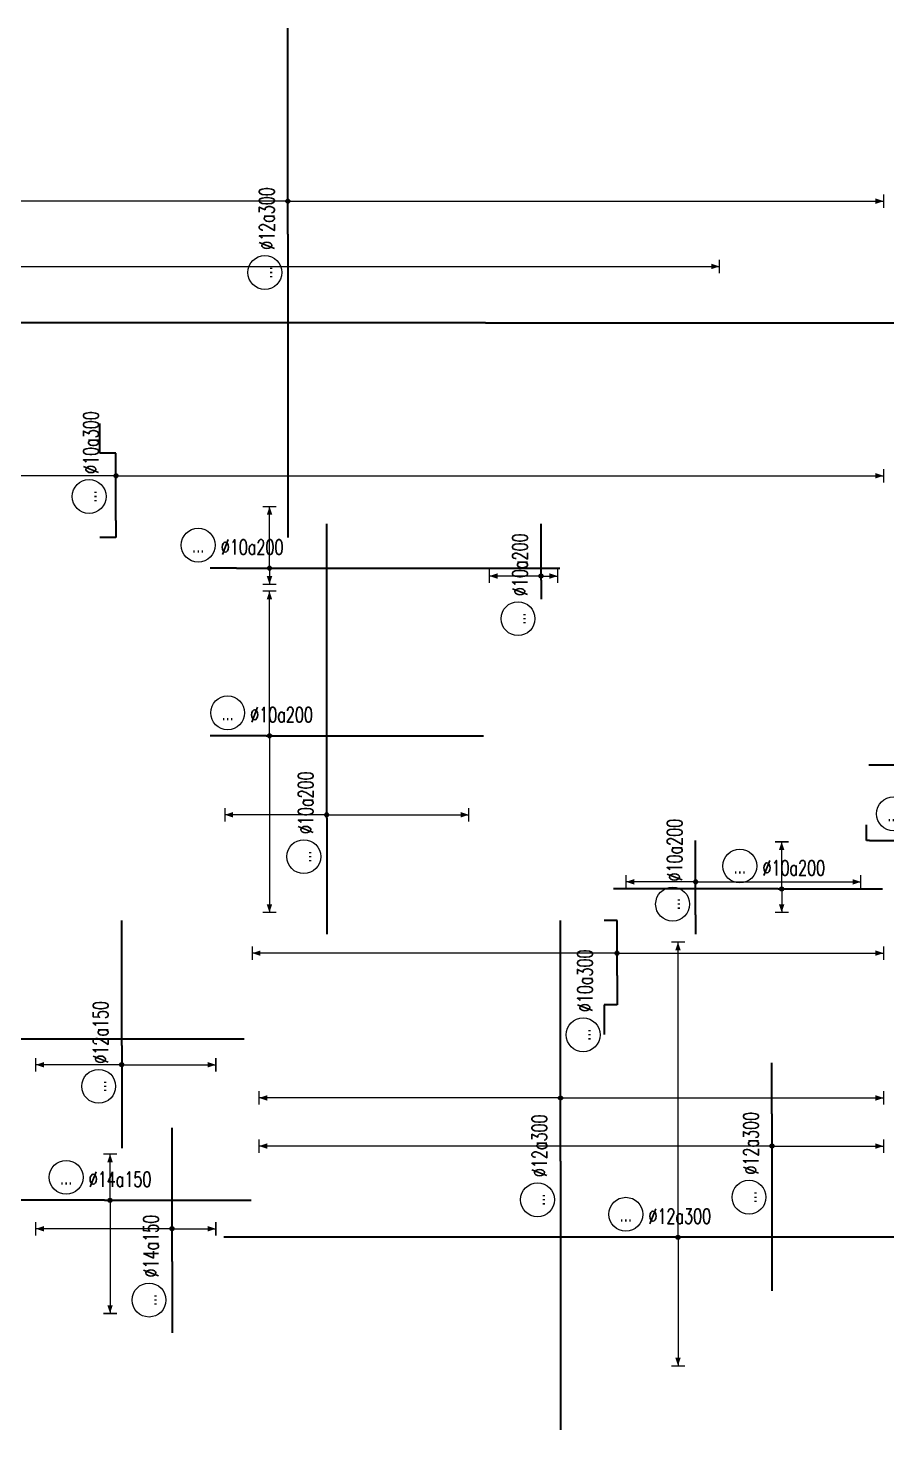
# Model space of a CAD drawing. Header units: millimetres. Extents: x 118516 to 587758, y -25561 to 50684.
# Drawn here: x 161505 to 180350, y 8320 to 39080 of the extents above; entities that cross this region are included whole.
import ezdxf
from ezdxf.enums import TextEntityAlignment as Align

# ---------------------------------------------------------------- set-up
doc = ezdxf.new("R2010")
doc.units = ezdxf.units.MM
doc.layers.get('0').update_dxf_attribs({"lineweight": 20})
for name, color, linetype, lineweight in [('NDC_S_DIM', 1, 'Continuous', 15), ('NDC_S_REBAR', 4, 'Continuous', 35), ('NDC_S_VN TEXT', 7, 'Continuous', 20)]:
    doc.layers.add(name, color=color, linetype=linetype, lineweight=lineweight)
doc.styles.add('ARIAL', font='arial.ttf', dxfattribs={"width": 0.7})
doc.styles.add('NDC_ROMANS', font='romans.shx', dxfattribs={"width": 0.7})

# ---------------------------------------------------------------- blocks, each defined once
blk = doc.blocks.new('*U56')
h = blk.add_hatch(color=6)
edge = h.paths.add_edge_path()
edge.add_arc((3.26, 0), 0.3, 0, 360)
at = {"layer": 'NDC_S_DIM', "color": 6}
for q in [(3.26, 53.36), (3.26, -38.97)]:
    blk.add_line((3.26, 0), q, dxfattribs=at)
for points in [[(2.26, 53.36, 0.2, 0.2, 0), (4.26, 53.36, 0, 0, 0)], [(2.26, -38.97, 0.2, 0.2, 0), (4.26, -38.97, 0, 0, 0)]]:
    blk.add_lwpolyline(points, format="xyseb", dxfattribs=at)
at = {"layer": 'NDC_S_DIM'}
blk.add_circle((-8.68, 4.97), 2.48, dxfattribs=at)
at = {"layer": 'NDC_S_DIM', "color": 6}
blk.add_circle((3.26, 0), 0.3, dxfattribs=at)
for points in [[(2.86, 52.16), (3.26, 53.36), (3.66, 52.16)], [(2.86, -37.77), (3.26, -38.97), (3.66, -37.77)]]:
    blk.add_solid(points, dxfattribs=at)
at = {"layer": 'NDC_S_REBAR'}
for p, q in [((-4.29, 1.87), (-8.62, 1.87)), ((-4.29, 0), (-4.29, 1.87)), ((0, 0), (-4.29, 0)), ((0, 0), (8.05, 0)), ((8.05, 0), (8.05, 1.87)), ((8.05, 1.87), (8.05, 1.87))]:
    blk.add_line(p, q, dxfattribs=at)
at = {"layer": 'NDC_S_VN TEXT', "style": 'ARIAL', "width": 0.7}
blk.add_attdef('KHT', text='', height=2.2, dxfattribs=at).set_placement((-8.68, 4.97), align=Align.MIDDLE_CENTER)
at = {"layer": 'NDC_S_VN TEXT', "color": 3, "style": 'NDC_ROMANS', "width": 0.7}
blk.add_attdef('DKT', (-5.38, 3.6), '', height=2.2, dxfattribs=at)
blk = doc.blocks.new('*U57')
h = blk.add_hatch(color=6)
edge = h.paths.add_edge_path()
edge.add_arc((6.52, 0), 0.3, 0, 360)
at = {"layer": 'NDC_S_DIM', "color": 6}
for q in [(6.52, 81.06), (6.52, -112.28)]:
    blk.add_line((6.52, 0), q, dxfattribs=at)
for points in [[(5.52, 81.06, 0.2, 0.2, 0), (7.52, 81.06, 0, 0, 0)], [(5.52, -112.28, 0.2, 0.2, 0), (7.52, -112.28, 0, 0, 0)]]:
    blk.add_lwpolyline(points, format="xyseb", dxfattribs=at)
at = {"layer": 'NDC_S_DIM'}
blk.add_circle((3.49, 3.93), 2.48, dxfattribs=at)
at = {"layer": 'NDC_S_DIM', "color": 6}
blk.add_circle((6.52, 0), 0.3, dxfattribs=at)
for points in [[(6.12, 79.86), (6.52, 81.06), (6.92, 79.86)], [(6.12, -111.08), (6.52, -112.28), (6.92, -111.08)]]:
    blk.add_solid(points, dxfattribs=at)
at = {"layer": 'NDC_S_REBAR'}
for p, q in [((-2.52, 0), (-2.52, 2.33)), ((-2.52, 2.33), (-2.52, 2.33)), ((9.81, 0), (9.81, 2.33)), ((9.81, 2.33), (14.15, 2.33)), ((0, 0), (-2.52, 0)), ((0, 0), (9.81, 0))]:
    blk.add_line(p, q, dxfattribs=at)
at = {"layer": 'NDC_S_VN TEXT', "style": 'ARIAL', "width": 0.7}
blk.add_attdef('KHT', text='', height=2.2, dxfattribs=at).set_placement((3.49, 3.93), align=Align.MIDDLE_CENTER)
at = {"layer": 'NDC_S_VN TEXT', "color": 3, "style": 'NDC_ROMANS', "width": 0.7}
blk.add_attdef('DKT', (6.79, 2.56), '', height=2.2, dxfattribs=at)
blk = doc.blocks.new('*U114')
h = blk.add_hatch(color=6)
edge = h.paths.add_edge_path()
edge.add_arc((-75.12, 0), 0.3, 0, 360)
at = {"layer": 'NDC_S_DIM', "color": 6}
for q in [(-75.12, 43.18), (-75.12, -18.82)]:
    blk.add_line((-75.12, 0), q, dxfattribs=at)
for points in [[(-76.12, 43.18, 0.2, 0.2, 0), (-74.12, 43.18, 0, 0, 0)], [(-76.12, -18.82, 0.2, 0.2, 0), (-74.12, -18.82, 0, 0, 0)]]:
    blk.add_lwpolyline(points, format="xyseb", dxfattribs=at)
at = {"layer": 'NDC_S_DIM'}
blk.add_circle((-82.75, 3.36), 2.48, dxfattribs=at)
at = {"layer": 'NDC_S_DIM', "color": 6}
blk.add_circle((-75.12, 0), 0.3, dxfattribs=at)
for points in [[(-75.52, 41.98), (-75.12, 43.18), (-74.72, 41.98)], [(-75.52, -17.62), (-75.12, -18.82), (-74.72, -17.62)]]:
    blk.add_solid(points, dxfattribs=at)
at = {"layer": 'NDC_S_REBAR'}
for p, q in [((0, 0), (-141.56, 0)), ((-141.56, 0), (-141.56, 0)), ((0, 0), (33.98, 0)), ((33.98, 0), (33.98, 0)), ((33.98, 0), (33.98, 0)), ((-141.56, 0), (-141.56, 0))]:
    blk.add_line(p, q, dxfattribs=at)
at = {"layer": 'NDC_S_VN TEXT', "style": 'ARIAL', "width": 0.7}
blk.add_attdef('KHT', text='', height=2.2, dxfattribs=at).set_placement((-82.75, 3.36), align=Align.MIDDLE_CENTER)
at = {"layer": 'NDC_S_VN TEXT', "color": 3, "style": 'NDC_ROMANS', "width": 0.7}
blk.add_attdef('DKT', (-79.45, 1.98), '', height=2.2, dxfattribs=at)
blk = doc.blocks.new('*U112')
h = blk.add_hatch(color=6)
edge = h.paths.add_edge_path()
edge.add_arc((-2.47, 0), 0.3, 0, 360)
at = {"layer": 'NDC_S_DIM', "color": 6}
for q in [(-2.47, 35.47), (-2.47, -24.86)]:
    blk.add_line((-2.47, 0), q, dxfattribs=at)
for points in [[(-3.47, 35.47, 0.2, 0.2, 0), (-1.47, 35.47, 0, 0, 0)], [(-3.47, -24.86, 0.2, 0.2, 0), (-1.47, -24.86, 0, 0, 0)]]:
    blk.add_lwpolyline(points, format="xyseb", dxfattribs=at)
at = {"layer": 'NDC_S_DIM'}
blk.add_circle((-5.62, 3.36), 2.48, dxfattribs=at)
at = {"layer": 'NDC_S_DIM', "color": 6}
blk.add_circle((-2.47, 0), 0.3, dxfattribs=at)
for points in [[(-2.87, 34.27), (-2.47, 35.47), (-2.07, 34.27)], [(-2.87, -23.66), (-2.47, -24.86), (-2.07, -23.66)]]:
    blk.add_solid(points, dxfattribs=at)
at = {"layer": 'NDC_S_REBAR'}
for p, q in [((0, 0), (-28.73, 0)), ((-28.73, 0), (-28.73, 0)), ((0, 0), (52.47, 0)), ((52.47, 0), (52.47, 0)), ((52.47, 0), (52.47, 0)), ((-28.73, 0), (-28.73, 0))]:
    blk.add_line(p, q, dxfattribs=at)
at = {"layer": 'NDC_S_VN TEXT', "style": 'ARIAL', "width": 0.7}
blk.add_attdef('KHT', text='', height=2.2, dxfattribs=at).set_placement((-5.62, 3.36), align=Align.MIDDLE_CENTER)
at = {"layer": 'NDC_S_VN TEXT', "color": 3, "style": 'NDC_ROMANS', "width": 0.7}
blk.add_attdef('DKT', (-2.32, 1.98), '', height=2.2, dxfattribs=at)
blk = doc.blocks.new('*U68')
h = blk.add_hatch(color=6)
edge = h.paths.add_edge_path()
edge.add_arc((9.27, 0), 0.3, 0, 360)
at = {"layer": 'NDC_S_DIM', "color": 6}
for q in [(9.27, 44.09), (9.27, -47.25)]:
    blk.add_line((9.27, 0), q, dxfattribs=at)
for points in [[(8.27, 44.09, 0.2, 0.2, 0), (10.27, 44.09, 0, 0, 0)], [(8.27, -47.25, 0.2, 0.2, 0), (10.27, -47.25, 0, 0, 0)]]:
    blk.add_lwpolyline(points, format="xyseb", dxfattribs=at)
at = {"layer": 'NDC_S_DIM'}
blk.add_circle((-5.62, 3.36), 2.48, dxfattribs=at)
at = {"layer": 'NDC_S_DIM', "color": 6}
blk.add_circle((9.27, 0), 0.3, dxfattribs=at)
for points in [[(8.87, 42.89), (9.27, 44.09), (9.67, 42.89)], [(8.87, -46.05), (9.27, -47.25), (9.67, -46.05)]]:
    blk.add_solid(points, dxfattribs=at)
at = {"layer": 'NDC_S_REBAR'}
for p, q in [((0, 0), (-39.3, 0)), ((-39.3, 0), (-39.3, 0)), ((0, 0), (35.24, 0)), ((35.24, 0), (35.24, 0)), ((35.24, 0), (35.24, 0)), ((-39.3, 0), (-39.3, 0))]:
    blk.add_line(p, q, dxfattribs=at)
at = {"layer": 'NDC_S_VN TEXT', "style": 'ARIAL', "width": 0.7}
blk.add_attdef('KHT', text='', height=2.2, dxfattribs=at).set_placement((-5.62, 3.36), align=Align.MIDDLE_CENTER)
at = {"layer": 'NDC_S_VN TEXT', "color": 3, "style": 'NDC_ROMANS', "width": 0.7}
blk.add_attdef('DKT', (-2.32, 1.98), '', height=2.2, dxfattribs=at)
blk = doc.blocks.new('*U110')
h = blk.add_hatch(color=6)
edge = h.paths.add_edge_path()
edge.add_arc((4.81, 0), 0.3, 0, 360)
at = {"layer": 'NDC_S_DIM', "color": 6}
for q in [(4.81, 106.21), (4.81, -87.13)]:
    blk.add_line((4.81, 0), q, dxfattribs=at)
for points in [[(3.81, 106.21, 0.2, 0.2, 0), (5.81, 106.21, 0, 0, 0)], [(3.81, -87.13, 0.2, 0.2, 0), (5.81, -87.13, 0, 0, 0)]]:
    blk.add_lwpolyline(points, format="xyseb", dxfattribs=at)
at = {"layer": 'NDC_S_DIM'}
blk.add_circle((-5.62, 3.36), 2.48, dxfattribs=at)
at = {"layer": 'NDC_S_DIM', "color": 6}
blk.add_circle((4.81, 0), 0.3, dxfattribs=at)
for points in [[(4.41, 105.01), (4.81, 106.21), (5.21, 105.01)], [(4.41, -85.93), (4.81, -87.13), (5.21, -85.93)]]:
    blk.add_solid(points, dxfattribs=at)
at = {"layer": 'NDC_S_REBAR'}
for p, q in [((0, 0), (-44.4, 0)), ((-44.4, 0), (-44.4, 0)), ((0, 0), (30.14, 0)), ((30.14, 0), (30.14, 0)), ((30.14, 0), (30.14, 0)), ((-44.4, 0), (-44.4, 0))]:
    blk.add_line(p, q, dxfattribs=at)
at = {"layer": 'NDC_S_VN TEXT', "style": 'ARIAL', "width": 0.7}
blk.add_attdef('KHT', text='', height=2.2, dxfattribs=at).set_placement((-5.62, 3.36), align=Align.MIDDLE_CENTER)
at = {"layer": 'NDC_S_VN TEXT', "color": 3, "style": 'NDC_ROMANS', "width": 0.7}
blk.add_attdef('DKT', (-2.32, 1.98), '', height=2.2, dxfattribs=at)
blk = doc.blocks.new('*U109')
h = blk.add_hatch(color=6)
edge = h.paths.add_edge_path()
edge.add_arc((0.5, 0), 0.3, 0, 360)
at = {"layer": 'NDC_S_DIM', "color": 6}
for q in [(0.5, 21.16), (0.5, -25.84)]:
    blk.add_line((0.5, 0), q, dxfattribs=at)
for points in [[(-0.5, 21.16, 0.2, 0.2, 0), (1.5, 21.16, 0, 0, 0)], [(-0.5, -25.84, 0.2, 0.2, 0), (1.5, -25.84, 0, 0, 0)]]:
    blk.add_lwpolyline(points, format="xyseb", dxfattribs=at)
at = {"layer": 'NDC_S_DIM'}
blk.add_circle((-5.62, 3.36), 2.48, dxfattribs=at)
at = {"layer": 'NDC_S_DIM', "color": 6}
blk.add_circle((0.5, 0), 0.3, dxfattribs=at)
for points in [[(0.1, 19.96), (0.5, 21.16), (0.9, 19.96)], [(0.1, -24.64), (0.5, -25.84), (0.9, -24.64)]]:
    blk.add_solid(points, dxfattribs=at)
at = {"layer": 'NDC_S_REBAR'}
for p, q in [((0, 0), (-8.18, 0)), ((-8.18, 0), (-8.18, 0)), ((0, 0), (31.82, 0)), ((31.82, 0), (31.82, 0)), ((31.82, 0), (31.82, 0)), ((-8.18, 0), (-8.18, 0))]:
    blk.add_line(p, q, dxfattribs=at)
at = {"layer": 'NDC_S_VN TEXT', "style": 'ARIAL', "width": 0.7}
blk.add_attdef('KHT', text='', height=2.2, dxfattribs=at).set_placement((-5.62, 3.36), align=Align.MIDDLE_CENTER)
at = {"layer": 'NDC_S_VN TEXT', "color": 3, "style": 'NDC_ROMANS', "width": 0.7}
blk.add_attdef('DKT', (-2.32, 1.98), '', height=2.2, dxfattribs=at)
blk = doc.blocks.new('*U104')
h = blk.add_hatch(color=6)
edge = h.paths.add_edge_path()
edge.add_arc((4.81, 0), 0.3, 0, 360)
at = {"layer": 'NDC_S_DIM', "color": 6}
for q in [(4.81, 9.02), (4.81, -2.36)]:
    blk.add_line((4.81, 0), q, dxfattribs=at)
for points in [[(3.81, 9.02, 0.2, 0.2, 0), (5.81, 9.02, 0, 0, 0)], [(3.81, -2.36, 0.2, 0.2, 0), (5.81, -2.36, 0, 0, 0)]]:
    blk.add_lwpolyline(points, format="xyseb", dxfattribs=at)
at = {"layer": 'NDC_S_DIM'}
blk.add_circle((-5.62, 3.36), 2.48, dxfattribs=at)
at = {"layer": 'NDC_S_DIM', "color": 6}
blk.add_circle((4.81, 0), 0.3, dxfattribs=at)
for points in [[(4.41, 7.82), (4.81, 9.02), (5.21, 7.82)], [(4.41, -1.16), (4.81, -2.36), (5.21, -1.16)]]:
    blk.add_solid(points, dxfattribs=at)
at = {"layer": 'NDC_S_REBAR'}
for p, q in [((0, 0), (-3.88, 0)), ((-3.88, 0), (-3.88, 0)), ((0, 0), (47.26, 0)), ((47.26, 0), (47.26, 0)), ((47.26, 0), (47.26, 0)), ((-3.88, 0), (-3.88, 0))]:
    blk.add_line(p, q, dxfattribs=at)
at = {"layer": 'NDC_S_VN TEXT', "style": 'ARIAL', "width": 0.7}
blk.add_attdef('KHT', text='', height=2.2, dxfattribs=at).set_placement((-5.62, 3.36), align=Align.MIDDLE_CENTER)
at = {"layer": 'NDC_S_VN TEXT', "color": 3, "style": 'NDC_ROMANS', "width": 0.7}
blk.add_attdef('DKT', (-2.32, 1.98), '', height=2.2, dxfattribs=at)
blk = doc.blocks.new('*U102')
h = blk.add_hatch(color=6)
edge = h.paths.add_edge_path()
edge.add_arc((0.5, 0), 0.3, 0, 360)
at = {"layer": 'NDC_S_DIM', "color": 6}
for q in [(0.5, 14.9), (0.5, -20.77)]:
    blk.add_line((0.5, 0), q, dxfattribs=at)
for points in [[(-0.5, 14.9, 0.2, 0.2, 0), (1.5, 14.9, 0, 0, 0)], [(-0.5, -20.77, 0.2, 0.2, 0), (1.5, -20.77, 0, 0, 0)]]:
    blk.add_lwpolyline(points, format="xyseb", dxfattribs=at)
at = {"layer": 'NDC_S_DIM'}
blk.add_circle((-5.62, 3.36), 2.48, dxfattribs=at)
at = {"layer": 'NDC_S_DIM', "color": 6}
blk.add_circle((0.5, 0), 0.3, dxfattribs=at)
for points in [[(0.1, 13.7), (0.5, 14.9), (0.9, 13.7)], [(0.1, -19.57), (0.5, -20.77), (0.9, -19.57)]]:
    blk.add_solid(points, dxfattribs=at)
at = {"layer": 'NDC_S_REBAR'}
for p, q in [((0, 0), (-16.95, 0)), ((-16.95, 0), (-16.95, 0)), ((0, 0), (43.05, 0)), ((43.05, 0), (43.05, 0)), ((43.05, 0), (43.05, 0)), ((-16.95, 0), (-16.95, 0))]:
    blk.add_line(p, q, dxfattribs=at)
at = {"layer": 'NDC_S_VN TEXT', "style": 'ARIAL', "width": 0.7}
blk.add_attdef('KHT', text='', height=2.2, dxfattribs=at).set_placement((-5.62, 3.36), align=Align.MIDDLE_CENTER)
at = {"layer": 'NDC_S_VN TEXT', "color": 3, "style": 'NDC_ROMANS', "width": 0.7}
blk.add_attdef('DKT', (-2.32, 1.98), '', height=2.2, dxfattribs=at)
blk = doc.blocks.new('*U101')
h = blk.add_hatch(color=6)
edge = h.paths.add_edge_path()
edge.add_arc((0.61, 0), 0.3, 0, 360)
at = {"layer": 'NDC_S_DIM', "color": 6}
for q in [(0.61, 7.56), (0.61, -2.44)]:
    blk.add_line((0.61, 0), q, dxfattribs=at)
for points in [[(-0.39, 7.56, 0.2, 0.2, 0), (1.61, 7.56, 0, 0, 0)], [(-0.39, -2.44, 0.2, 0.2, 0), (1.61, -2.44, 0, 0, 0)]]:
    blk.add_lwpolyline(points, format="xyseb", dxfattribs=at)
at = {"layer": 'NDC_S_DIM'}
blk.add_circle((-5.62, 3.36), 2.48, dxfattribs=at)
at = {"layer": 'NDC_S_DIM', "color": 6}
blk.add_circle((0.61, 0), 0.3, dxfattribs=at)
for points in [[(0.21, 6.36), (0.61, 7.56), (1.01, 6.36)], [(0.21, -1.24), (0.61, -2.44), (1.01, -1.24)]]:
    blk.add_solid(points, dxfattribs=at)
at = {"layer": 'NDC_S_REBAR'}
for p, q in [((0, 0), (-2.76, 0)), ((-2.76, 0), (-2.76, 0)), ((0, 0), (8.24, 0)), ((8.24, 0), (8.24, 0)), ((8.24, 0), (8.24, 0)), ((-2.76, 0), (-2.76, 0))]:
    blk.add_line(p, q, dxfattribs=at)
at = {"layer": 'NDC_S_VN TEXT', "style": 'ARIAL', "width": 0.7}
blk.add_attdef('KHT', text='', height=2.2, dxfattribs=at).set_placement((-5.62, 3.36), align=Align.MIDDLE_CENTER)
at = {"layer": 'NDC_S_VN TEXT', "color": 3, "style": 'NDC_ROMANS', "width": 0.7}
blk.add_attdef('DKT', (-2.32, 1.98), '', height=2.2, dxfattribs=at)
blk = doc.blocks.new('*U100')
h = blk.add_hatch(color=6)
edge = h.paths.add_edge_path()
edge.add_arc((4.81, 0), 0.3, 0, 360)
at = {"layer": 'NDC_S_DIM', "color": 6}
for q in [(4.81, 10.17), (4.81, -24.16)]:
    blk.add_line((4.81, 0), q, dxfattribs=at)
for points in [[(3.81, 10.17, 0.2, 0.2, 0), (5.81, 10.17, 0, 0, 0)], [(3.81, -24.16, 0.2, 0.2, 0), (5.81, -24.16, 0, 0, 0)]]:
    blk.add_lwpolyline(points, format="xyseb", dxfattribs=at)
at = {"layer": 'NDC_S_DIM'}
blk.add_circle((1.56, 3.36), 2.48, dxfattribs=at)
at = {"layer": 'NDC_S_DIM', "color": 6}
blk.add_circle((4.81, 0), 0.3, dxfattribs=at)
for points in [[(4.41, 8.97), (4.81, 10.17), (5.21, 8.97)], [(4.41, -22.96), (4.81, -24.16), (5.21, -22.96)]]:
    blk.add_solid(points, dxfattribs=at)
at = {"layer": 'NDC_S_REBAR'}
for p, q in [((0, 0), (-2.83, 0)), ((-2.83, 0), (-2.83, 0)), ((0, 0), (10.84, 0)), ((10.84, 0), (10.84, 0)), ((10.84, 0), (10.84, 0)), ((-2.83, 0), (-2.83, 0))]:
    blk.add_line(p, q, dxfattribs=at)
at = {"layer": 'NDC_S_VN TEXT', "style": 'ARIAL', "width": 0.7}
blk.add_attdef('KHT', text='', height=2.2, dxfattribs=at).set_placement((1.56, 3.36), align=Align.MIDDLE_CENTER)
at = {"layer": 'NDC_S_VN TEXT', "color": 3, "style": 'NDC_ROMANS', "width": 0.7}
blk.add_attdef('DKT', (4.86, 1.98), '', height=2.2, dxfattribs=at)
blk = doc.blocks.new('*U97')
at = {"layer": 'NDC_S_REBAR'}
for q in [(-140.95, 0), (137.25, 0)]:
    blk.add_line((0, 0), q, dxfattribs=at)
at = {"layer": 'NDC_S_VN TEXT', "style": 'ARIAL', "width": 0.7}
blk.add_attdef('KHT', text='', height=2.2, dxfattribs=at).set_placement((-82.75, 3.36), align=Align.MIDDLE_CENTER)
at = {"layer": 'NDC_S_VN TEXT', "color": 3, "style": 'NDC_ROMANS', "width": 0.7}
blk.add_attdef('DKT', (-79.45, 1.98), '', height=2.2, dxfattribs=at)
blk = doc.blocks.new('*U95')
h = blk.add_hatch(color=6)
edge = h.paths.add_edge_path()
edge.add_arc((4.81, 0), 0.3, 0, 360)
at = {"layer": 'NDC_S_DIM', "color": 6}
for q in [(4.81, 14.14), (4.81, -12.19)]:
    blk.add_line((4.81, 0), q, dxfattribs=at)
for points in [[(3.81, 14.14, 0.2, 0.2, 0), (5.81, 14.14, 0, 0, 0)], [(3.81, -12.19, 0.2, 0.2, 0), (5.81, -12.19, 0, 0, 0)]]:
    blk.add_lwpolyline(points, format="xyseb", dxfattribs=at)
at = {"layer": 'NDC_S_DIM'}
blk.add_circle((-5.62, 3.36), 2.48, dxfattribs=at)
at = {"layer": 'NDC_S_DIM', "color": 6}
blk.add_circle((4.81, 0), 0.3, dxfattribs=at)
for points in [[(4.41, 12.94), (4.81, 14.14), (5.21, 12.94)], [(4.41, -10.99), (4.81, -12.19), (5.21, -10.99)]]:
    blk.add_solid(points, dxfattribs=at)
at = {"layer": 'NDC_S_REBAR'}
for p, q in [((0, 0), (-108.4, 0)), ((-108.4, 0), (-108.4, 0)), ((0, 0), (88.45, 0)), ((88.45, 0), (88.45, 0)), ((88.45, 0), (88.45, 0)), ((-108.4, 0), (-108.4, 0))]:
    blk.add_line(p, q, dxfattribs=at)
at = {"layer": 'NDC_S_VN TEXT', "style": 'ARIAL', "width": 0.7}
blk.add_attdef('KHT', text='', height=2.2, dxfattribs=at).set_placement((-5.62, 3.36), align=Align.MIDDLE_CENTER)
at = {"layer": 'NDC_S_VN TEXT', "color": 3, "style": 'NDC_ROMANS', "width": 0.7}
blk.add_attdef('DKT', (-2.32, 1.98), '', height=2.2, dxfattribs=at)
blk = doc.blocks.new('*U91')
h = blk.add_hatch(color=6)
edge = h.paths.add_edge_path()
edge.add_arc((-2.83, 0), 0.3, 0, 360)
at = {"layer": 'NDC_S_DIM', "color": 6}
for q in [(-2.83, 12.56), (-2.83, -13.77)]:
    blk.add_line((-2.83, 0), q, dxfattribs=at)
for points in [[(-3.83, 12.56, 0.2, 0.2, 0), (-1.83, 12.56, 0, 0, 0)], [(-3.83, -13.77, 0.2, 0.2, 0), (-1.83, -13.77, 0, 0, 0)]]:
    blk.add_lwpolyline(points, format="xyseb", dxfattribs=at)
at = {"layer": 'NDC_S_DIM'}
blk.add_circle((-5.98, 3.36), 2.48, dxfattribs=at)
at = {"layer": 'NDC_S_DIM', "color": 6}
blk.add_circle((-2.83, 0), 0.3, dxfattribs=at)
for points in [[(-3.23, 11.36), (-2.83, 12.56), (-2.43, 11.36)], [(-3.23, -12.57), (-2.83, -13.77), (-2.43, -12.57)]]:
    blk.add_solid(points, dxfattribs=at)
at = {"layer": 'NDC_S_REBAR'}
for p, q in [((0, 0), (-15.05, 0)), ((-15.05, 0), (-15.05, 0)), ((0, 0), (18.29, 0)), ((18.29, 0), (18.29, 0)), ((18.29, 0), (18.29, 0)), ((-15.05, 0), (-15.05, 0))]:
    blk.add_line(p, q, dxfattribs=at)
at = {"layer": 'NDC_S_VN TEXT', "style": 'ARIAL', "width": 0.7}
blk.add_attdef('KHT', text='', height=2.2, dxfattribs=at).set_placement((-5.98, 3.36), align=Align.MIDDLE_CENTER)
at = {"layer": 'NDC_S_VN TEXT', "color": 3, "style": 'NDC_ROMANS', "width": 0.7}
blk.add_attdef('DKT', (-2.68, 1.98), '', height=2.2, dxfattribs=at)
blk = doc.blocks.new('*U90')
h = blk.add_hatch(color=6)
edge = h.paths.add_edge_path()
edge.add_arc((0.8, 0), 0.3, 0, 360)
at = {"layer": 'NDC_S_DIM', "color": 6}
for q in [(0.8, 6.77), (0.8, -16.56)]:
    blk.add_line((0.8, 0), q, dxfattribs=at)
for points in [[(-0.2, 6.77, 0.2, 0.2, 0), (1.8, 6.77, 0, 0, 0)], [(-0.2, -16.56, 0.2, 0.2, 0), (1.8, -16.56, 0, 0, 0)]]:
    blk.add_lwpolyline(points, format="xyseb", dxfattribs=at)
at = {"layer": 'NDC_S_DIM'}
blk.add_circle((-5.62, 3.36), 2.48, dxfattribs=at)
at = {"layer": 'NDC_S_DIM', "color": 6}
blk.add_circle((0.8, 0), 0.3, dxfattribs=at)
for points in [[(0.4, 5.57), (0.8, 6.77), (1.2, 5.57)], [(0.4, -15.36), (0.8, -16.56), (1.2, -15.36)]]:
    blk.add_solid(points, dxfattribs=at)
at = {"layer": 'NDC_S_REBAR'}
for p, q in [((0, 0), (-14.9, 0)), ((-14.9, 0), (-14.9, 0)), ((0, 0), (21.44, 0)), ((21.44, 0), (21.44, 0)), ((21.44, 0), (21.44, 0)), ((-14.9, 0), (-14.9, 0))]:
    blk.add_line(p, q, dxfattribs=at)
at = {"layer": 'NDC_S_VN TEXT', "style": 'ARIAL', "width": 0.7}
blk.add_attdef('KHT', text='', height=2.2, dxfattribs=at).set_placement((-5.62, 3.36), align=Align.MIDDLE_CENTER)
at = {"layer": 'NDC_S_VN TEXT', "color": 3, "style": 'NDC_ROMANS', "width": 0.7}
blk.add_attdef('DKT', (-2.32, 1.98), '', height=2.2, dxfattribs=at)
blk = doc.blocks.new('*U89')
h = blk.add_hatch(color=6)
edge = h.paths.add_edge_path()
edge.add_arc((4.81, 0), 0.3, 0, 360)
at = {"layer": 'NDC_S_DIM', "color": 6}
for q in [(4.81, 19.92), (4.81, -6.41)]:
    blk.add_line((4.81, 0), q, dxfattribs=at)
for points in [[(3.81, 19.92, 0.2, 0.2, 0), (5.81, 19.92, 0, 0, 0)], [(3.81, -6.41, 0.2, 0.2, 0), (5.81, -6.41, 0, 0, 0)]]:
    blk.add_lwpolyline(points, format="xyseb", dxfattribs=at)
at = {"layer": 'NDC_S_DIM'}
blk.add_circle((-5.62, 3.36), 2.48, dxfattribs=at)
at = {"layer": 'NDC_S_DIM', "color": 6}
blk.add_circle((4.81, 0), 0.3, dxfattribs=at)
for points in [[(4.41, 18.72), (4.81, 19.92), (5.21, 18.72)], [(4.41, -5.21), (4.81, -6.41), (5.21, -5.21)]]:
    blk.add_solid(points, dxfattribs=at)
at = {"layer": 'NDC_S_REBAR'}
for p, q in [((0, 0), (-10.42, 0)), ((-10.42, 0), (-10.42, 0)), ((0, 0), (19.58, 0)), ((19.58, 0), (19.58, 0)), ((19.58, 0), (19.58, 0)), ((-10.42, 0), (-10.42, 0))]:
    blk.add_line(p, q, dxfattribs=at)
at = {"layer": 'NDC_S_VN TEXT', "style": 'ARIAL', "width": 0.7}
blk.add_attdef('KHT', text='', height=2.2, dxfattribs=at).set_placement((-5.62, 3.36), align=Align.MIDDLE_CENTER)
at = {"layer": 'NDC_S_VN TEXT', "color": 3, "style": 'NDC_ROMANS', "width": 0.7}
blk.add_attdef('DKT', (-2.32, 1.98), '', height=2.2, dxfattribs=at)
blk = doc.blocks.new('*U80')
h = blk.add_hatch(color=6)
edge = h.paths.add_edge_path()
edge.add_arc((0.5, 0), 0.3, 0, 360)
at = {"layer": 'NDC_S_DIM', "color": 6}
for q in [(0.5, 6.9), (0.5, -3.43)]:
    blk.add_line((0.5, 0), q, dxfattribs=at)
for points in [[(-0.5, 6.9, 0.2, 0.2, 0), (1.5, 6.9, 0, 0, 0)], [(-0.5, -3.43, 0.2, 0.2, 0), (1.5, -3.43, 0, 0, 0)]]:
    blk.add_lwpolyline(points, format="xyseb", dxfattribs=at)
at = {"layer": 'NDC_S_DIM'}
blk.add_circle((-5.62, 3.36), 2.48, dxfattribs=at)
at = {"layer": 'NDC_S_DIM', "color": 6}
blk.add_circle((0.5, 0), 0.3, dxfattribs=at)
for points in [[(0.1, 5.7), (0.5, 6.9), (0.9, 5.7)], [(0.1, -2.23), (0.5, -3.43), (0.9, -2.23)]]:
    blk.add_solid(points, dxfattribs=at)
at = {"layer": 'NDC_S_REBAR'}
for p, q in [((0, 0), (-24.1, 0)), ((-24.1, 0), (-24.1, 0)), ((0, 0), (15.23, 0)), ((15.23, 0), (15.23, 0)), ((15.23, 0), (15.23, 0)), ((-24.1, 0), (-24.1, 0))]:
    blk.add_line(p, q, dxfattribs=at)
at = {"layer": 'NDC_S_VN TEXT', "style": 'ARIAL', "width": 0.7}
blk.add_attdef('KHT', text='', height=2.2, dxfattribs=at).set_placement((-5.62, 3.36), align=Align.MIDDLE_CENTER)
at = {"layer": 'NDC_S_VN TEXT', "color": 3, "style": 'NDC_ROMANS', "width": 0.7}
blk.add_attdef('DKT', (-2.32, 1.98), '', height=2.2, dxfattribs=at)
blk = doc.blocks.new('*U67')
h = blk.add_hatch(color=6)
edge = h.paths.add_edge_path()
edge.add_arc((-4.74, 0), 0.3, 0, 360)
at = {"layer": 'NDC_S_DIM', "color": 6}
for q in [(-4.74, 35.67), (-4.74, -133.67)]:
    blk.add_line((-4.74, 0), q, dxfattribs=at)
for points in [[(-5.74, 35.67, 0.2, 0.2, 0), (-3.74, 35.67, 0, 0, 0)], [(-5.74, -133.67, 0.2, 0.2, 0), (-3.74, -133.67, 0, 0, 0)]]:
    blk.add_lwpolyline(points, format="xyseb", dxfattribs=at)
at = {"layer": 'NDC_S_DIM'}
blk.add_circle((-12.22, 3.36), 2.48, dxfattribs=at)
at = {"layer": 'NDC_S_DIM', "color": 6}
blk.add_circle((-4.74, 0), 0.3, dxfattribs=at)
for points in [[(-5.14, 34.47), (-4.74, 35.67), (-4.34, 34.47)], [(-5.14, -132.47), (-4.74, -133.67), (-4.34, -132.47)]]:
    blk.add_solid(points, dxfattribs=at)
at = {"layer": 'NDC_S_REBAR'}
for p, q in [((0, 0), (-25.89, 0)), ((-25.89, 0), (-25.89, 0)), ((0, 0), (7.45, 0)), ((7.45, 0), (7.45, 0)), ((7.45, 0), (7.45, 0)), ((-25.89, 0), (-25.89, 0))]:
    blk.add_line(p, q, dxfattribs=at)
at = {"layer": 'NDC_S_VN TEXT', "style": 'ARIAL', "width": 0.7}
blk.add_attdef('KHT', text='', height=2.2, dxfattribs=at).set_placement((-12.22, 3.36), align=Align.MIDDLE_CENTER)
at = {"layer": 'NDC_S_VN TEXT', "color": 3, "style": 'NDC_ROMANS', "width": 0.7}
blk.add_attdef('DKT', (-8.92, 1.98), '', height=2.2, dxfattribs=at)
blk = doc.blocks.new('*U69')
h = blk.add_hatch(color=6)
edge = h.paths.add_edge_path()
edge.add_arc((-4.74, 0), 0.3, 0, 360)
at = {"layer": 'NDC_S_DIM', "color": 6}
for q in [(-4.74, 75.02), (-4.74, -16.32)]:
    blk.add_line((-4.74, 0), q, dxfattribs=at)
for points in [[(-5.74, 75.02, 0.2, 0.2, 0), (-3.74, 75.02, 0, 0, 0)], [(-5.74, -16.32, 0.2, 0.2, 0), (-3.74, -16.32, 0, 0, 0)]]:
    blk.add_lwpolyline(points, format="xyseb", dxfattribs=at)
at = {"layer": 'NDC_S_DIM'}
blk.add_circle((-12.22, 3.36), 2.48, dxfattribs=at)
at = {"layer": 'NDC_S_DIM', "color": 6}
blk.add_circle((-4.74, 0), 0.3, dxfattribs=at)
for points in [[(-5.14, 73.82), (-4.74, 75.02), (-4.34, 73.82)], [(-5.14, -15.12), (-4.74, -16.32), (-4.34, -15.12)]]:
    blk.add_solid(points, dxfattribs=at)
at = {"layer": 'NDC_S_REBAR'}
for p, q in [((0, 0), (-25.89, 0)), ((-25.89, 0), (-25.89, 0)), ((0, 0), (7.45, 0)), ((7.45, 0), (7.45, 0)), ((7.45, 0), (7.45, 0)), ((-25.89, 0), (-25.89, 0))]:
    blk.add_line(p, q, dxfattribs=at)
at = {"layer": 'NDC_S_VN TEXT', "style": 'ARIAL', "width": 0.7}
blk.add_attdef('KHT', text='', height=2.2, dxfattribs=at).set_placement((-12.22, 3.36), align=Align.MIDDLE_CENTER)
at = {"layer": 'NDC_S_VN TEXT', "color": 3, "style": 'NDC_ROMANS', "width": 0.7}
blk.add_attdef('DKT', (-8.92, 1.98), '', height=2.2, dxfattribs=at)
blk = doc.blocks.new('*U118')
h = blk.add_hatch(color=6)
edge = h.paths.add_edge_path()
edge.add_arc((6.55, 0), 0.3, 0, 360)
at = {"layer": 'NDC_S_DIM', "color": 6}
for q in [(6.55, 42.16), (6.55, -9.5)]:
    blk.add_line((6.55, 0), q, dxfattribs=at)
for points in [[(5.55, 42.16, 0.2, 0.2, 0), (7.55, 42.16, 0, 0, 0)], [(5.55, -9.5, 0.2, 0.2, 0), (7.55, -9.5, 0, 0, 0)]]:
    blk.add_lwpolyline(points, format="xyseb", dxfattribs=at)
at = {"layer": 'NDC_S_DIM'}
blk.add_circle((3.49, 3.93), 2.48, dxfattribs=at)
at = {"layer": 'NDC_S_DIM', "color": 6}
blk.add_circle((6.55, 0), 0.3, dxfattribs=at)
for points in [[(6.15, 40.96), (6.55, 42.16), (6.95, 40.96)], [(6.15, -8.3), (6.55, -9.5), (6.95, -8.3)]]:
    blk.add_solid(points, dxfattribs=at)
at = {"layer": 'NDC_S_REBAR'}
for p, q in [((-0.46, 0), (-0.46, 2.33)), ((-0.46, 2.33), (-0.46, 2.33)), ((8.87, 0), (8.87, 2.33)), ((8.87, 2.33), (13.21, 2.33)), ((0, 0), (-0.46, 0)), ((0, 0), (8.87, 0))]:
    blk.add_line(p, q, dxfattribs=at)
at = {"layer": 'NDC_S_VN TEXT', "style": 'ARIAL', "width": 0.7}
blk.add_attdef('KHT', text='', height=2.2, dxfattribs=at).set_placement((3.49, 3.93), align=Align.MIDDLE_CENTER)
at = {"layer": 'NDC_S_VN TEXT', "color": 3, "style": 'NDC_ROMANS', "width": 0.7}
blk.add_attdef('DKT', (6.79, 2.56), '', height=2.2, dxfattribs=at)

msp = doc.modelspace()

# ---------------------------------------------------------------- block references
at = {"layer": 'NDC_S_REBAR', "xscale": 150, "yscale": 150, "zscale": 150, "rotation": 90}
for name, p, values in [('*U110', (167206, 34559.7), {'KHT': '...', 'DKT': '%%c12a300'}), ('*U67', (156624.9, 34559.7), {'KHT': '...', 'DKT': '%%c12a300'}), ('*U57', (163433.3, 28277.8), {'KHT': '...', 'DKT': '%%c10a300'}), ('*U102', (168059.3, 21742.4), {'KHT': '...', 'DKT': '%%c10a200'}), ('*U101', (172759.7, 26963.7), {'KHT': '...', 'DKT': '%%c10a200'}), ('*U100', (176151.2, 19624.4), {'KHT': '...', 'DKT': '%%c10a200'}), ('*U91', (163559.4, 16757.2), {'KHT': '...', 'DKT': '%%c12a150'}), ('*U56', (174429.1, 18293), {'KHT': '...', 'DKT': '%%c10a300'}), ('*U68', (173188.1, 14214.6), {'KHT': '...', 'DKT': '%%c12a300'}), ('*U69', (177827.3, 15259.7), {'KHT': '...', 'DKT': '%%c12a300'}), ('*U89', (164663.6, 12013.5), {'KHT': '...', 'DKT': '%%c14a150'})]:
    msp.add_blockref(name, p, dxfattribs=at).add_auto_attribs(values)
at = {"layer": 'NDC_S_REBAR', "xscale": 150, "yscale": 150, "zscale": 150}
msp.add_blockref('*U97', (171542.9, 32612.7), dxfattribs=at)
for name, p, values in [('*U104', (166081.6, 27228.3), {'KHT': '...', 'DKT': '%%c10a200'}), ('*U112', (184258.8, 22903.8), {'KHT': '...', 'DKT': '%%c12a300'}), ('*U118', (179969.1, 21250.3), {'KHT': '...', 'DKT': '%%c10a300'}), ('*U109', (166727.3, 23550.9), {'KHT': '...', 'DKT': '%%c10a200'}), ('*U80', (177965.4, 20189.6), {'KHT': '...', 'DKT': '%%c10a200'}), ('*U95', (152983, 16904.1), {'KHT': '...', 'DKT': '%%c12a150'}), ('*U114', (187033.7, 12548.4), {'KHT': '...', 'DKT': '%%c12a300'}), ('*U90', (163184.5, 13359.6), {'KHT': '...', 'DKT': '%%c14a150'})]:
    msp.add_blockref(name, p, dxfattribs=at).add_auto_attribs(values)

doc.saveas('drawing.dxf')
